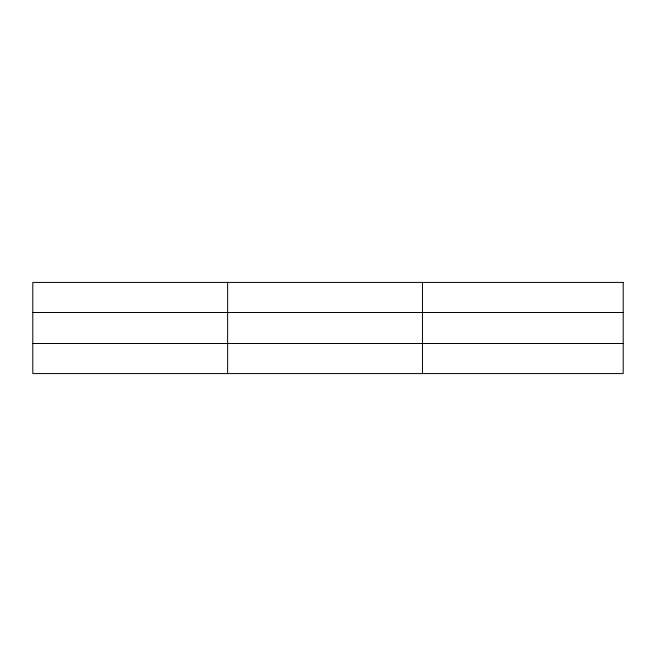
<?xml version="1.0" encoding="UTF-8"?>
<svg xmlns="http://www.w3.org/2000/svg" width="656" height="656" viewBox="0 0 656 656"><rect width="100%" height="100%" fill="white"/><g stroke="black" fill="none" stroke-linecap="round" stroke-linejoin="round"><path stroke-width="0.98" d="M227.632 282.416L227.632 373.584M422.464 282.416L422.464 373.584M32.8 312.502L623.2 312.502M32.8 343.498L623.2 343.498M623.2 282.416L623.2 373.584L32.8 373.584L32.8 282.416L623.2 282.416"/></g></svg>
